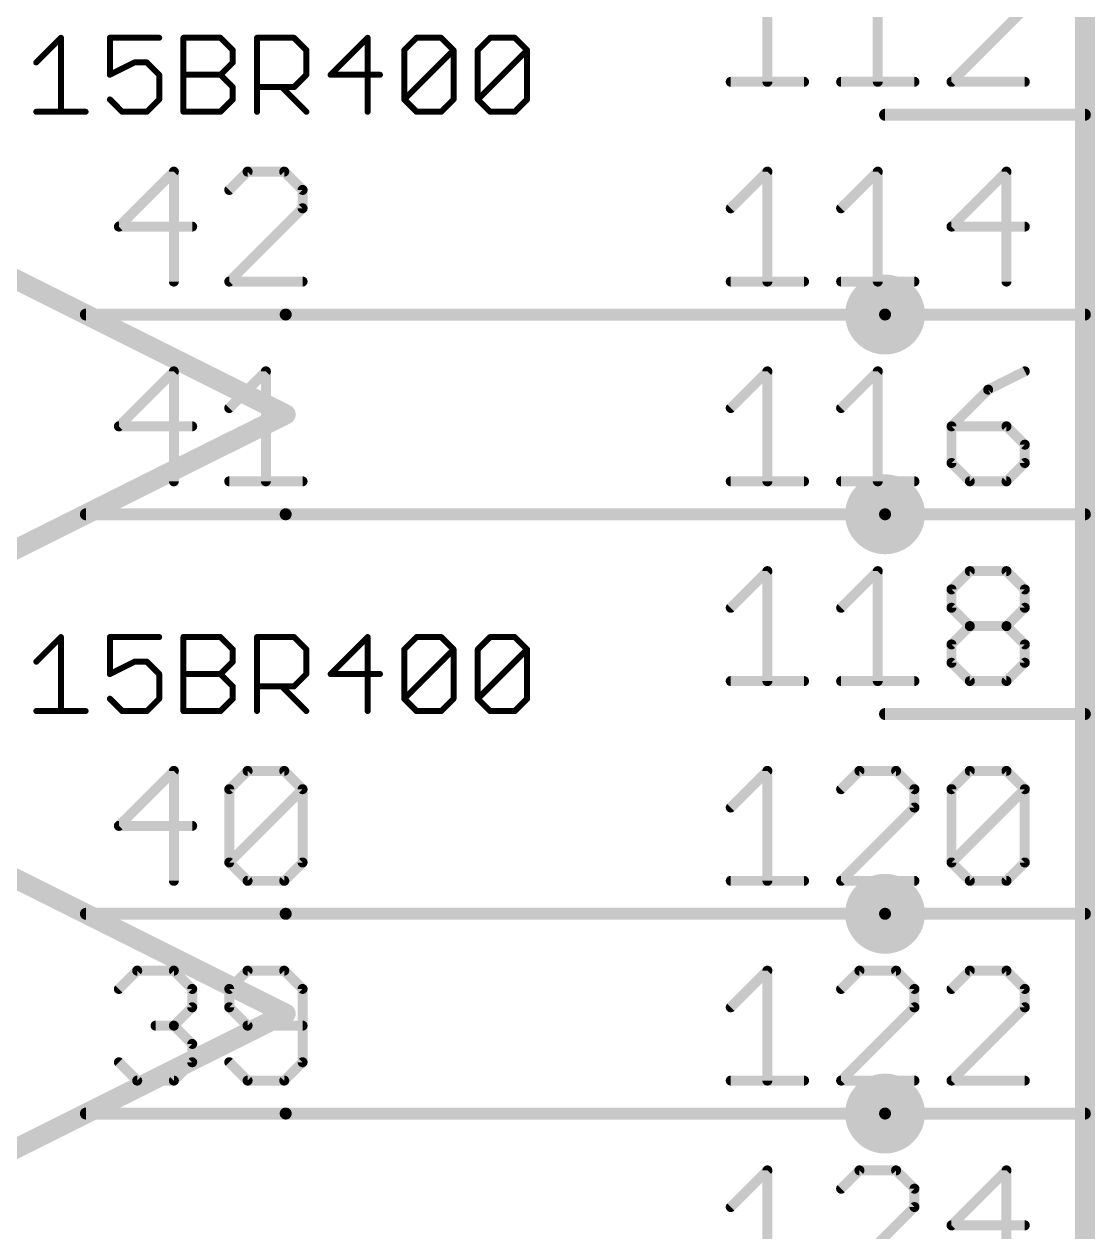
# Model space of a CAD drawing. Extents: x -72 to 265, y -97 to 216.
# Drawn here: x -38.89 to -25.27, y -29.44 to -14.09 of the extents above; entities that cross this region are included whole.
import ezdxf

# ---------------------------------------------------------------- set-up
doc = ezdxf.new("R2010")
doc.units = 0
for name, color, linetype in [('91', 94, 'CONTINUOUS'), ('94', 14, 'CONTINUOUS'), ('95', 251, 'CONTINUOUS'), ('96', 251, 'CONTINUOUS')]:
    doc.layers.add(name, color=color, linetype=linetype)

msp = doc.modelspace()

# ---------------------------------------------------------------- linework, layer by layer
at = {"layer": '91'}
for points, const_width in [([(-27.94, -18.034, 1), (-27.94, -17.526, 1), (-27.94, -18.034)], 0.508), ([(-35.56, -17.7419, 1), (-35.56, -17.8181)], 0.0762), ([(-27.94, -17.8181, 1), (-27.94, -17.7419)], 0.0762), ([(-27.94, -20.574, 1), (-27.94, -20.066, 1), (-27.94, -20.574)], 0.508), ([(-35.56, -20.2819, 1), (-35.56, -20.3581)], 0.0762), ([(-27.94, -20.3581, 1), (-27.94, -20.2819)], 0.0762), ([(-27.94, -25.654, 1), (-27.94, -25.146, 1), (-27.94, -25.654)], 0.508), ([(-35.56, -25.3619, 1), (-35.56, -25.4381)], 0.0762), ([(-27.94, -25.4381, 1), (-27.94, -25.3619)], 0.0762), ([(-27.94, -28.194, 1), (-27.94, -27.686, 1), (-27.94, -28.194)], 0.508), ([(-35.56, -27.9019, 1), (-35.56, -27.9781)], 0.0762), ([(-27.94, -27.9781, 1), (-27.94, -27.9019)], 0.0762)]:
    msp.add_lwpolyline(points, format="xyb", dxfattribs=dict(at, const_width=const_width))
at = {"layer": '91', "const_width": 0.1524}
for points in [[(-35.56, -17.78), (-27.94, -17.78)], [(-35.56, -20.32), (-27.94, -20.32)], [(-35.56, -25.4), (-27.94, -25.4)], [(-35.56, -27.94), (-27.94, -27.94)]]:
    msp.add_lwpolyline(points, dxfattribs=at)
at = {"layer": '94'}
for points, const_width in [([(-25.4, 0), (-25.4, -78.74)], 0.254), ([(-35.56, -19.05), (-43.18, -15.24)], 0.254), ([(-27.94, -15.24), (-25.4, -15.24)], 0.1524), ([(-35.56, -17.78), (-38.1, -17.78)], 0.1524), ([(-27.94, -17.78), (-25.4, -17.78)], 0.1524), ([(-43.18, -22.86), (-35.56, -19.05)], 0.254), ([(-35.56, -20.32), (-38.1, -20.32)], 0.1524), ([(-27.94, -20.32), (-25.4, -20.32)], 0.1524), ([(-35.56, -26.67), (-43.18, -22.86)], 0.254), ([(-27.94, -22.86), (-25.4, -22.86)], 0.1524), ([(-35.56, -25.4), (-38.1, -25.4)], 0.1524), ([(-27.94, -25.4), (-25.4, -25.4)], 0.1524), ([(-43.18, -30.48), (-35.56, -26.67)], 0.254), ([(-35.56, -27.94), (-38.1, -27.94)], 0.1524), ([(-27.94, -27.94), (-25.4, -27.94)], 0.1524)]:
    msp.add_lwpolyline(points, dxfattribs=dict(at, const_width=const_width))
for points, const_width in [([(-27.94, -15.2019, 1), (-27.94, -15.2781)], 0.0762), ([(-25.4, -15.2781, 1), (-25.4, -15.2019)], 0.0762), ([(-38.1, -17.7419, 1), (-38.1, -17.8181)], 0.0762), ([(-35.56, -17.8181, 1), (-35.56, -17.7419)], 0.0762), ([(-27.94, -17.7419, 1), (-27.94, -17.8181)], 0.0762), ([(-25.4, -17.8181, 1), (-25.4, -17.7419)], 0.0762), ([(-35.5316, -19.1068, 1), (-35.5884, -18.9932)], 0.127), ([(-35.5884, -19.1068, 1), (-35.5316, -18.9932)], 0.127), ([(-38.1, -20.2819, 1), (-38.1, -20.3581)], 0.0762), ([(-35.56, -20.3581, 1), (-35.56, -20.2819)], 0.0762), ([(-27.94, -20.2819, 1), (-27.94, -20.3581)], 0.0762), ([(-25.4, -20.3581, 1), (-25.4, -20.2819)], 0.0762), ([(-27.94, -22.8219, 1), (-27.94, -22.8981)], 0.0762), ([(-25.4, -22.8981, 1), (-25.4, -22.8219)], 0.0762), ([(-38.1, -25.3619, 1), (-38.1, -25.4381)], 0.0762), ([(-35.56, -25.4381, 1), (-35.56, -25.3619)], 0.0762), ([(-27.94, -25.3619, 1), (-27.94, -25.4381)], 0.0762), ([(-25.4, -25.4381, 1), (-25.4, -25.3619)], 0.0762), ([(-35.5316, -26.7268, 1), (-35.5884, -26.6132)], 0.127), ([(-35.5884, -26.7268, 1), (-35.5316, -26.6132)], 0.127), ([(-38.1, -27.9019, 1), (-38.1, -27.9781)], 0.0762), ([(-35.56, -27.9781, 1), (-35.56, -27.9019)], 0.0762), ([(-27.94, -27.9019, 1), (-27.94, -27.9781)], 0.0762), ([(-25.4, -27.9781, 1), (-25.4, -27.9019)], 0.0762)]:
    msp.add_lwpolyline(points, format="xyb", dxfattribs=dict(at, const_width=const_width))
at = {"layer": '95', "const_width": 0.127}
for points in [[(-29.4359, -13.4227), (-29.4359, -14.8209)], [(-28.0326, -13.4227), (-28.0326, -14.8209)], [(-27.0954, -14.8209), (-26.1633, -13.8888)], [(-29.9019, -14.8209), (-28.9698, -14.8209)], [(-28.4987, -14.8209), (-27.5665, -14.8209)], [(-26.1633, -14.8209), (-27.0954, -14.8209)], [(-36.9818, -15.9627), (-37.6809, -16.6618)], [(-36.9818, -17.3609), (-36.9818, -15.9627)], [(-36.0446, -15.9627), (-36.2776, -16.1957)], [(-35.5785, -15.9627), (-36.0446, -15.9627)], [(-35.3455, -16.1957), (-35.5785, -15.9627)], [(-29.9019, -16.4288), (-29.4359, -15.9627)], [(-29.4359, -15.9627), (-29.4359, -17.3609)], [(-28.4987, -16.4288), (-28.0326, -15.9627)], [(-28.0326, -15.9627), (-28.0326, -17.3609)], [(-26.3963, -15.9627), (-27.0954, -16.6618)], [(-26.3963, -17.3609), (-26.3963, -15.9627)], [(-35.3455, -16.4288), (-35.3455, -16.1957)], [(-36.2776, -17.3609), (-35.3455, -16.4288)], [(-37.6809, -16.6618), (-36.7488, -16.6618)], [(-27.0954, -16.6618), (-26.1633, -16.6618)], [(-35.3455, -17.3609), (-36.2776, -17.3609)], [(-29.9019, -17.3609), (-28.9698, -17.3609)], [(-28.4987, -17.3609), (-27.5665, -17.3609)], [(-36.9818, -18.5027), (-37.6809, -19.2018)], [(-36.9818, -19.9009), (-36.9818, -18.5027)], [(-36.2776, -18.9688), (-35.8116, -18.5027)], [(-35.8116, -18.5027), (-35.8116, -19.9009)], [(-29.9019, -18.9688), (-29.4359, -18.5027)], [(-29.4359, -18.5027), (-29.4359, -19.9009)], [(-28.4987, -18.9688), (-28.0326, -18.5027)], [(-28.0326, -18.5027), (-28.0326, -19.9009)], [(-26.1633, -18.5027), (-26.6293, -18.7357)], [(-26.6293, -18.7357), (-27.0954, -19.2018)], [(-37.6809, -19.2018), (-36.7488, -19.2018)], [(-27.0954, -19.2018), (-27.0954, -19.6679)], [(-26.3963, -19.2018), (-27.0954, -19.2018)], [(-26.1633, -19.4348), (-26.3963, -19.2018)], [(-26.1633, -19.6679), (-26.1633, -19.4348)], [(-27.0954, -19.6679), (-26.8624, -19.9009)], [(-26.3963, -19.9009), (-26.1633, -19.6679)], [(-36.2776, -19.9009), (-35.3455, -19.9009)], [(-29.9019, -19.9009), (-28.9698, -19.9009)], [(-28.4987, -19.9009), (-27.5665, -19.9009)], [(-26.8624, -19.9009), (-26.3963, -19.9009)], [(-29.9019, -21.5088), (-29.4359, -21.0427)], [(-29.4359, -21.0427), (-29.4359, -22.4409)], [(-28.4987, -21.5088), (-28.0326, -21.0427)], [(-28.0326, -21.0427), (-28.0326, -22.4409)], [(-27.0954, -21.2757), (-26.8624, -21.0427)], [(-26.8624, -21.0427), (-26.3963, -21.0427)], [(-26.3963, -21.0427), (-26.1633, -21.2757)], [(-27.0954, -21.5088), (-27.0954, -21.2757)], [(-26.1633, -21.2757), (-26.1633, -21.5088)], [(-26.8624, -21.7418), (-27.0954, -21.5088)], [(-26.1633, -21.5088), (-26.3963, -21.7418)], [(-27.0954, -21.9748), (-26.8624, -21.7418)], [(-26.8624, -21.7418), (-26.3963, -21.7418)], [(-26.3963, -21.7418), (-26.1633, -21.9748)], [(-27.0954, -22.2079), (-27.0954, -21.9748)], [(-26.1633, -21.9748), (-26.1633, -22.2079)], [(-26.8624, -22.4409), (-27.0954, -22.2079)], [(-26.1633, -22.2079), (-26.3963, -22.4409)], [(-29.9019, -22.4409), (-28.9698, -22.4409)], [(-28.4987, -22.4409), (-27.5665, -22.4409)], [(-26.3963, -22.4409), (-26.8624, -22.4409)], [(-36.9818, -23.5827), (-37.6809, -24.2818)], [(-36.9818, -24.9809), (-36.9818, -23.5827)], [(-36.2776, -23.8157), (-36.0446, -23.5827)], [(-36.0446, -23.5827), (-35.5785, -23.5827)], [(-35.5785, -23.5827), (-35.3455, -23.8157)], [(-29.9019, -24.0488), (-29.4359, -23.5827)], [(-29.4359, -23.5827), (-29.4359, -24.9809)], [(-28.2656, -23.5827), (-28.4987, -23.8157)], [(-27.7996, -23.5827), (-28.2656, -23.5827)], [(-27.5665, -23.8157), (-27.7996, -23.5827)], [(-27.0954, -23.8157), (-26.8624, -23.5827)], [(-26.8624, -23.5827), (-26.3963, -23.5827)], [(-26.3963, -23.5827), (-26.1633, -23.8157)], [(-36.2776, -24.7479), (-36.2776, -23.8157)], [(-36.2776, -24.7479), (-35.3455, -23.8157)], [(-35.3455, -23.8157), (-35.3455, -24.7479)], [(-27.5665, -24.0488), (-27.5665, -23.8157)], [(-27.0954, -24.7479), (-27.0954, -23.8157)], [(-27.0954, -24.7479), (-26.1633, -23.8157)], [(-26.1633, -23.8157), (-26.1633, -24.7479)], [(-28.4987, -24.9809), (-27.5665, -24.0488)], [(-37.6809, -24.2818), (-36.7488, -24.2818)], [(-36.0446, -24.9809), (-36.2776, -24.7479)], [(-35.3455, -24.7479), (-35.5785, -24.9809)], [(-26.8624, -24.9809), (-27.0954, -24.7479)], [(-26.1633, -24.7479), (-26.3963, -24.9809)], [(-35.5785, -24.9809), (-36.0446, -24.9809)], [(-29.9019, -24.9809), (-28.9698, -24.9809)], [(-27.5665, -24.9809), (-28.4987, -24.9809)], [(-26.3963, -24.9809), (-26.8624, -24.9809)], [(-37.6809, -26.3557), (-37.4479, -26.1227)], [(-37.4479, -26.1227), (-36.9818, -26.1227)], [(-36.9818, -26.1227), (-36.7488, -26.3557)], [(-36.0446, -26.1227), (-36.2776, -26.3557)], [(-35.5785, -26.1227), (-36.0446, -26.1227)], [(-35.3455, -26.3557), (-35.5785, -26.1227)], [(-29.9019, -26.5888), (-29.4359, -26.1227)], [(-29.4359, -26.1227), (-29.4359, -27.5209)], [(-28.2656, -26.1227), (-28.4987, -26.3557)], [(-27.7996, -26.1227), (-28.2656, -26.1227)], [(-27.5665, -26.3557), (-27.7996, -26.1227)], [(-26.8624, -26.1227), (-27.0954, -26.3557)], [(-26.3963, -26.1227), (-26.8624, -26.1227)], [(-26.1633, -26.3557), (-26.3963, -26.1227)], [(-36.7488, -26.3557), (-36.7488, -26.5888)], [(-36.2776, -26.3557), (-36.2776, -26.5888)], [(-35.3455, -27.2879), (-35.3455, -26.3557)], [(-27.5665, -26.5888), (-27.5665, -26.3557)], [(-26.1633, -26.5888), (-26.1633, -26.3557)], [(-36.7488, -26.5888), (-36.9818, -26.8218)], [(-36.2776, -26.5888), (-36.0446, -26.8218)], [(-28.4987, -27.5209), (-27.5665, -26.5888)], [(-27.0954, -27.5209), (-26.1633, -26.5888)], [(-36.9818, -26.8218), (-37.2148, -26.8218)], [(-36.9818, -26.8218), (-36.7488, -27.0548)], [(-36.0446, -26.8218), (-35.3455, -26.8218)], [(-36.7488, -27.0548), (-36.7488, -27.2879)], [(-37.4479, -27.5209), (-37.6809, -27.2879)], [(-36.7488, -27.2879), (-36.9818, -27.5209)], [(-36.2776, -27.2879), (-36.0446, -27.5209)], [(-35.5785, -27.5209), (-35.3455, -27.2879)], [(-36.9818, -27.5209), (-37.4479, -27.5209)], [(-36.0446, -27.5209), (-35.5785, -27.5209)], [(-29.9019, -27.5209), (-28.9698, -27.5209)], [(-27.5665, -27.5209), (-28.4987, -27.5209)], [(-26.1633, -27.5209), (-27.0954, -27.5209)], [(-29.9019, -29.1288), (-29.4359, -28.6627)], [(-29.4359, -28.6627), (-29.4359, -30.0609)], [(-28.2656, -28.6627), (-28.4987, -28.8957)], [(-27.7996, -28.6627), (-28.2656, -28.6627)], [(-27.5665, -28.8957), (-27.7996, -28.6627)], [(-26.3963, -28.6627), (-27.0954, -29.3618)], [(-26.3963, -30.0609), (-26.3963, -28.6627)], [(-27.5665, -29.1288), (-27.5665, -28.8957)], [(-28.4987, -30.0609), (-27.5665, -29.1288)], [(-27.0954, -29.3618), (-26.1633, -29.3618)]]:
    msp.add_lwpolyline(points, dxfattribs=at)
at = {"layer": '95', "const_width": 0.0635}
for points in [[(-29.9019, -14.7891, 1), (-29.9019, -14.8527)], [(-29.4676, -14.8209, 1), (-29.4041, -14.8209)], [(-28.9698, -14.8527, 1), (-28.9698, -14.7891)], [(-28.4987, -14.7891, 1), (-28.4987, -14.8527)], [(-28.0643, -14.8209, 1), (-28.0008, -14.8209)], [(-27.5665, -14.8527, 1), (-27.5665, -14.7891)], [(-27.0954, -14.7891, 1), (-27.0954, -14.8527)], [(-27.1178, -14.7984, 1), (-27.0729, -14.8434)], [(-26.1633, -14.8527, 1), (-26.1633, -14.7891)], [(-36.9501, -15.9627, 1), (-37.0136, -15.9627)], [(-36.9594, -15.9852, 1), (-37.0043, -15.9403)], [(-36.0446, -15.931, 1), (-36.0446, -15.9945)], [(-36.0221, -15.9852, 1), (-36.067, -15.9403)], [(-35.5561, -15.9403, 1), (-35.601, -15.9852)], [(-35.5785, -15.9945, 1), (-35.5785, -15.931)], [(-29.4041, -15.9627, 1), (-29.4676, -15.9627)], [(-29.4134, -15.9852, 1), (-29.4583, -15.9403)], [(-28.0008, -15.9627, 1), (-28.0643, -15.9627)], [(-28.0101, -15.9852, 1), (-28.055, -15.9403)], [(-26.3645, -15.9627, 1), (-26.428, -15.9627)], [(-26.3738, -15.9852, 1), (-26.4187, -15.9403)], [(-36.3001, -16.1733, 1), (-36.2552, -16.2182)], [(-35.3137, -16.1957, 1), (-35.3772, -16.1957)], [(-35.3679, -16.2182, 1), (-35.323, -16.1733)], [(-35.3772, -16.4288, 1), (-35.3137, -16.4288)], [(-35.323, -16.4512, 1), (-35.3679, -16.4063)], [(-29.9244, -16.4063, 1), (-29.8795, -16.4512)], [(-28.5211, -16.4063, 1), (-28.4762, -16.4512)], [(-37.6809, -16.6301, 1), (-37.6809, -16.6936)], [(-37.7034, -16.6394, 1), (-37.6584, -16.6843)], [(-36.7488, -16.6936, 1), (-36.7488, -16.6301)], [(-27.0954, -16.6301, 1), (-27.0954, -16.6936)], [(-27.1178, -16.6394, 1), (-27.0729, -16.6843)], [(-26.1633, -16.6936, 1), (-26.1633, -16.6301)], [(-37.0136, -17.3609, 1), (-36.9501, -17.3609)], [(-36.3001, -17.3384, 1), (-36.2552, -17.3834)], [(-36.2776, -17.3292, 1), (-36.2776, -17.3926)], [(-35.3455, -17.3926, 1), (-35.3455, -17.3292)], [(-29.9019, -17.3292, 1), (-29.9019, -17.3926)], [(-29.4676, -17.3609, 1), (-29.4041, -17.3609)], [(-28.9698, -17.3926, 1), (-28.9698, -17.3292)], [(-28.4987, -17.3292, 1), (-28.4987, -17.3926)], [(-28.0643, -17.3609, 1), (-28.0008, -17.3609)], [(-27.5665, -17.3926, 1), (-27.5665, -17.3292)], [(-26.428, -17.3609, 1), (-26.3645, -17.3609)], [(-36.9501, -18.5027, 1), (-37.0136, -18.5027)], [(-36.9594, -18.5252, 1), (-37.0043, -18.4803)], [(-35.7798, -18.5027, 1), (-35.8433, -18.5027)], [(-35.7891, -18.5252, 1), (-35.834, -18.4803)], [(-29.4041, -18.5027, 1), (-29.4676, -18.5027)], [(-29.4134, -18.5252, 1), (-29.4583, -18.4803)], [(-28.0008, -18.5027, 1), (-28.0643, -18.5027)], [(-28.0101, -18.5252, 1), (-28.055, -18.4803)], [(-26.1491, -18.5311, 1), (-26.1775, -18.4743)], [(-26.6435, -18.7073, 1), (-26.6151, -18.7641)], [(-26.6069, -18.7582, 1), (-26.6518, -18.7133)], [(-36.3001, -18.9463, 1), (-36.2552, -18.9912)], [(-29.9244, -18.9463, 1), (-29.8795, -18.9912)], [(-28.5211, -18.9463, 1), (-28.4762, -18.9912)], [(-37.6809, -19.1701, 1), (-37.6809, -19.2336)], [(-37.7034, -19.1794, 1), (-37.6584, -19.2243)], [(-36.7488, -19.2336, 1), (-36.7488, -19.1701)], [(-27.0954, -19.1701, 1), (-27.0954, -19.2336)], [(-27.0636, -19.2018, 1), (-27.1271, -19.2018)], [(-27.1178, -19.1794, 1), (-27.0729, -19.2243)], [(-26.3738, -19.1794, 1), (-26.4187, -19.2243)], [(-26.3963, -19.2336, 1), (-26.3963, -19.1701)], [(-26.1315, -19.4348, 1), (-26.195, -19.4348)], [(-26.1857, -19.4573, 1), (-26.1408, -19.4124)], [(-27.0729, -19.6454, 1), (-27.1178, -19.6903)], [(-27.1271, -19.6679, 1), (-27.0636, -19.6679)], [(-26.195, -19.6679, 1), (-26.1315, -19.6679)], [(-26.1408, -19.6903, 1), (-26.1857, -19.6454)], [(-37.0136, -19.9009, 1), (-36.9501, -19.9009)], [(-36.2776, -19.8692, 1), (-36.2776, -19.9326)], [(-35.8433, -19.9009, 1), (-35.7798, -19.9009)], [(-35.3455, -19.9326, 1), (-35.3455, -19.8692)], [(-29.9019, -19.8692, 1), (-29.9019, -19.9326)], [(-29.4676, -19.9009, 1), (-29.4041, -19.9009)], [(-28.9698, -19.9326, 1), (-28.9698, -19.8692)], [(-28.4987, -19.8692, 1), (-28.4987, -19.9326)], [(-28.0643, -19.9009, 1), (-28.0008, -19.9009)], [(-27.5665, -19.9326, 1), (-27.5665, -19.8692)], [(-26.8624, -19.8692, 1), (-26.8624, -19.9326)], [(-26.8848, -19.9234, 1), (-26.8399, -19.8784)], [(-26.4187, -19.8784, 1), (-26.3738, -19.9234)], [(-26.3963, -19.9326, 1), (-26.3963, -19.8692)], [(-29.4041, -21.0427, 1), (-29.4676, -21.0427)], [(-29.4134, -21.0652, 1), (-29.4583, -21.0203)], [(-28.0008, -21.0427, 1), (-28.0643, -21.0427)], [(-28.0101, -21.0652, 1), (-28.055, -21.0203)], [(-26.8624, -21.011, 1), (-26.8624, -21.0745)], [(-26.8399, -21.0652, 1), (-26.8848, -21.0203)], [(-26.3738, -21.0203, 1), (-26.4187, -21.0652)], [(-26.3963, -21.0745, 1), (-26.3963, -21.011)], [(-27.0636, -21.2757, 1), (-27.1271, -21.2757)], [(-27.1178, -21.2533, 1), (-27.0729, -21.2982)], [(-26.1315, -21.2757, 1), (-26.195, -21.2757)], [(-26.1857, -21.2982, 1), (-26.1408, -21.2533)], [(-29.9244, -21.4863, 1), (-29.8795, -21.5312)], [(-28.5211, -21.4863, 1), (-28.4762, -21.5312)], [(-27.0729, -21.4863, 1), (-27.1178, -21.5312)], [(-27.1271, -21.5088, 1), (-27.0636, -21.5088)], [(-26.195, -21.5088, 1), (-26.1315, -21.5088)], [(-26.1408, -21.5312, 1), (-26.1857, -21.4863)], [(-26.8624, -21.7101, 1), (-26.8624, -21.7736)], [(-26.8399, -21.7643, 1), (-26.8848, -21.7194)], [(-26.8848, -21.7643, 1), (-26.8399, -21.7194)], [(-26.3738, -21.7194, 1), (-26.4187, -21.7643)], [(-26.4187, -21.7194, 1), (-26.3738, -21.7643)], [(-26.3963, -21.7736, 1), (-26.3963, -21.7101)], [(-27.0636, -21.9748, 1), (-27.1271, -21.9748)], [(-27.1178, -21.9524, 1), (-27.0729, -21.9973)], [(-26.1315, -21.9748, 1), (-26.195, -21.9748)], [(-26.1857, -21.9973, 1), (-26.1408, -21.9524)], [(-27.0729, -22.1854, 1), (-27.1178, -22.2303)], [(-27.1271, -22.2079, 1), (-27.0636, -22.2079)], [(-26.195, -22.2079, 1), (-26.1315, -22.2079)], [(-26.1408, -22.2303, 1), (-26.1857, -22.1854)], [(-29.9019, -22.4092, 1), (-29.9019, -22.4727)], [(-29.4676, -22.4409, 1), (-29.4041, -22.4409)], [(-28.9698, -22.4727, 1), (-28.9698, -22.4092)], [(-28.4987, -22.4092, 1), (-28.4987, -22.4727)], [(-28.0643, -22.4409, 1), (-28.0008, -22.4409)], [(-27.5665, -22.4727, 1), (-27.5665, -22.4092)], [(-26.8624, -22.4092, 1), (-26.8624, -22.4727)], [(-26.8848, -22.4634, 1), (-26.8399, -22.4184)], [(-26.4187, -22.4184, 1), (-26.3738, -22.4634)], [(-26.3963, -22.4727, 1), (-26.3963, -22.4092)], [(-36.9501, -23.5827, 1), (-37.0136, -23.5827)], [(-36.9594, -23.6052, 1), (-37.0043, -23.5603)], [(-36.0446, -23.551, 1), (-36.0446, -23.6145)], [(-36.0221, -23.6052, 1), (-36.067, -23.5603)], [(-35.5561, -23.5603, 1), (-35.601, -23.6052)], [(-35.5785, -23.6145, 1), (-35.5785, -23.551)], [(-29.4041, -23.5827, 1), (-29.4676, -23.5827)], [(-29.4134, -23.6052, 1), (-29.4583, -23.5603)], [(-28.2656, -23.551, 1), (-28.2656, -23.6145)], [(-28.2432, -23.6052, 1), (-28.2881, -23.5603)], [(-27.7771, -23.5603, 1), (-27.822, -23.6052)], [(-27.7996, -23.6145, 1), (-27.7996, -23.551)], [(-26.8624, -23.551, 1), (-26.8624, -23.6145)], [(-26.8399, -23.6052, 1), (-26.8848, -23.5603)], [(-26.3738, -23.5603, 1), (-26.4187, -23.6052)], [(-26.3963, -23.6145, 1), (-26.3963, -23.551)], [(-36.2459, -23.8157, 1), (-36.3094, -23.8157)], [(-36.3001, -23.7933, 1), (-36.2552, -23.8382)], [(-35.3137, -23.8157, 1), (-35.3772, -23.8157)], [(-35.323, -23.8382, 1), (-35.3679, -23.7933)], [(-35.3679, -23.8382, 1), (-35.323, -23.7933)], [(-28.5211, -23.7933, 1), (-28.4762, -23.8382)], [(-27.5348, -23.8157, 1), (-27.5983, -23.8157)], [(-27.589, -23.8382, 1), (-27.5441, -23.7933)], [(-27.0636, -23.8157, 1), (-27.1271, -23.8157)], [(-27.1178, -23.7933, 1), (-27.0729, -23.8382)], [(-26.1315, -23.8157, 1), (-26.195, -23.8157)], [(-26.1408, -23.8382, 1), (-26.1857, -23.7933)], [(-26.1857, -23.8382, 1), (-26.1408, -23.7933)], [(-29.9244, -24.0263, 1), (-29.8795, -24.0712)], [(-27.5983, -24.0488, 1), (-27.5348, -24.0488)], [(-27.5441, -24.0712, 1), (-27.589, -24.0263)], [(-37.6809, -24.2501, 1), (-37.6809, -24.3136)], [(-37.7034, -24.2594, 1), (-37.6584, -24.3043)], [(-36.7488, -24.3136, 1), (-36.7488, -24.2501)], [(-36.2552, -24.7254, 1), (-36.3001, -24.7703)], [(-36.3001, -24.7254, 1), (-36.2552, -24.7703)], [(-36.3094, -24.7479, 1), (-36.2459, -24.7479)], [(-35.3772, -24.7479, 1), (-35.3137, -24.7479)], [(-35.323, -24.7703, 1), (-35.3679, -24.7254)], [(-27.0729, -24.7254, 1), (-27.1178, -24.7703)], [(-27.1178, -24.7254, 1), (-27.0729, -24.7703)], [(-27.1271, -24.7479, 1), (-27.0636, -24.7479)], [(-26.195, -24.7479, 1), (-26.1315, -24.7479)], [(-26.1408, -24.7703, 1), (-26.1857, -24.7254)], [(-37.0136, -24.9809, 1), (-36.9501, -24.9809)], [(-36.0446, -24.9492, 1), (-36.0446, -25.0127)], [(-36.067, -25.0034, 1), (-36.0221, -24.9584)], [(-35.601, -24.9584, 1), (-35.5561, -25.0034)], [(-35.5785, -25.0127, 1), (-35.5785, -24.9492)], [(-29.9019, -24.9492, 1), (-29.9019, -25.0127)], [(-29.4676, -24.9809, 1), (-29.4041, -24.9809)], [(-28.9698, -25.0127, 1), (-28.9698, -24.9492)], [(-28.4987, -24.9492, 1), (-28.4987, -25.0127)], [(-28.5211, -24.9584, 1), (-28.4762, -25.0034)], [(-27.5665, -25.0127, 1), (-27.5665, -24.9492)], [(-26.8624, -24.9492, 1), (-26.8624, -25.0127)], [(-26.8848, -25.0034, 1), (-26.8399, -24.9584)], [(-26.4187, -24.9584, 1), (-26.3738, -25.0034)], [(-26.3963, -25.0127, 1), (-26.3963, -24.9492)], [(-37.4479, -26.091, 1), (-37.4479, -26.1545)], [(-37.4254, -26.1452, 1), (-37.4703, -26.1003)], [(-36.9594, -26.1003, 1), (-37.0043, -26.1452)], [(-36.9818, -26.1545, 1), (-36.9818, -26.091)], [(-36.0446, -26.091, 1), (-36.0446, -26.1545)], [(-36.0221, -26.1452, 1), (-36.067, -26.1003)], [(-35.5561, -26.1003, 1), (-35.601, -26.1452)], [(-35.5785, -26.1545, 1), (-35.5785, -26.091)], [(-29.4041, -26.1227, 1), (-29.4676, -26.1227)], [(-29.4134, -26.1452, 1), (-29.4583, -26.1003)], [(-28.2656, -26.091, 1), (-28.2656, -26.1545)], [(-28.2432, -26.1452, 1), (-28.2881, -26.1003)], [(-27.7771, -26.1003, 1), (-27.822, -26.1452)], [(-27.7996, -26.1545, 1), (-27.7996, -26.091)], [(-26.8624, -26.091, 1), (-26.8624, -26.1545)], [(-26.8399, -26.1452, 1), (-26.8848, -26.1003)], [(-26.3738, -26.1003, 1), (-26.4187, -26.1452)], [(-26.3963, -26.1545, 1), (-26.3963, -26.091)], [(-37.7034, -26.3333, 1), (-37.6584, -26.3782)], [(-36.717, -26.3557, 1), (-36.7805, -26.3557)], [(-36.7712, -26.3782, 1), (-36.7263, -26.3333)], [(-36.2459, -26.3557, 1), (-36.3094, -26.3557)], [(-36.3001, -26.3333, 1), (-36.2552, -26.3782)], [(-35.3137, -26.3557, 1), (-35.3772, -26.3557)], [(-35.3679, -26.3782, 1), (-35.323, -26.3333)], [(-28.5211, -26.3333, 1), (-28.4762, -26.3782)], [(-27.5348, -26.3557, 1), (-27.5983, -26.3557)], [(-27.589, -26.3782, 1), (-27.5441, -26.3333)], [(-27.1178, -26.3333, 1), (-27.0729, -26.3782)], [(-26.1315, -26.3557, 1), (-26.195, -26.3557)], [(-26.1857, -26.3782, 1), (-26.1408, -26.3333)], [(-36.7805, -26.5888, 1), (-36.717, -26.5888)], [(-36.7263, -26.6112, 1), (-36.7712, -26.5663)], [(-36.2552, -26.5663, 1), (-36.3001, -26.6112)], [(-36.3094, -26.5888, 1), (-36.2459, -26.5888)], [(-29.9244, -26.5663, 1), (-29.8795, -26.6112)], [(-27.5983, -26.5888, 1), (-27.5348, -26.5888)], [(-27.5441, -26.6112, 1), (-27.589, -26.5663)], [(-26.195, -26.5888, 1), (-26.1315, -26.5888)], [(-26.1408, -26.6112, 1), (-26.1857, -26.5663)], [(-37.2148, -26.7901, 1), (-37.2148, -26.8536)], [(-36.9594, -26.7994, 1), (-37.0043, -26.8443)], [(-37.0043, -26.7994, 1), (-36.9594, -26.8443)], [(-36.9818, -26.8536, 1), (-36.9818, -26.7901)], [(-36.0446, -26.7901, 1), (-36.0446, -26.8536)], [(-36.067, -26.8443, 1), (-36.0221, -26.7994)], [(-35.3455, -26.8536, 1), (-35.3455, -26.7901)], [(-36.717, -27.0548, 1), (-36.7805, -27.0548)], [(-36.7712, -27.0773, 1), (-36.7263, -27.0324)], [(-37.6584, -27.2654, 1), (-37.7034, -27.3103)], [(-36.7805, -27.2879, 1), (-36.717, -27.2879)], [(-36.7263, -27.3103, 1), (-36.7712, -27.2654)], [(-36.2552, -27.2654, 1), (-36.3001, -27.3103)], [(-35.3772, -27.2879, 1), (-35.3137, -27.2879)], [(-35.323, -27.3103, 1), (-35.3679, -27.2654)], [(-37.4479, -27.4892, 1), (-37.4479, -27.5526)], [(-37.4703, -27.5434, 1), (-37.4254, -27.4984)], [(-37.0043, -27.4984, 1), (-36.9594, -27.5434)], [(-36.9818, -27.5526, 1), (-36.9818, -27.4892)], [(-36.0446, -27.4892, 1), (-36.0446, -27.5526)], [(-36.067, -27.5434, 1), (-36.0221, -27.4984)], [(-35.601, -27.4984, 1), (-35.5561, -27.5434)], [(-35.5785, -27.5526, 1), (-35.5785, -27.4892)], [(-29.9019, -27.4892, 1), (-29.9019, -27.5526)], [(-28.9698, -27.5526, 1), (-28.9698, -27.4892)], [(-28.5211, -27.4984, 1), (-28.4762, -27.5434)], [(-28.4987, -27.4892, 1), (-28.4987, -27.5526)], [(-27.5665, -27.5526, 1), (-27.5665, -27.4892)], [(-27.0954, -27.4892, 1), (-27.0954, -27.5526)], [(-27.1178, -27.4984, 1), (-27.0729, -27.5434)], [(-26.1633, -27.5526, 1), (-26.1633, -27.4892)], [(-29.4676, -27.5209, 1), (-29.4041, -27.5209)], [(-29.4041, -28.6627, 1), (-29.4676, -28.6627)], [(-29.4134, -28.6852, 1), (-29.4583, -28.6403)], [(-28.2656, -28.631, 1), (-28.2656, -28.6945)], [(-28.2432, -28.6852, 1), (-28.2881, -28.6403)], [(-27.7771, -28.6403, 1), (-27.822, -28.6852)], [(-27.7996, -28.6945, 1), (-27.7996, -28.631)], [(-26.3645, -28.6627, 1), (-26.428, -28.6627)], [(-26.3738, -28.6852, 1), (-26.4187, -28.6403)], [(-28.5211, -28.8733, 1), (-28.4762, -28.9182)], [(-27.5348, -28.8957, 1), (-27.5983, -28.8957)], [(-27.589, -28.9182, 1), (-27.5441, -28.8733)], [(-29.9244, -29.1063, 1), (-29.8795, -29.1512)], [(-27.5983, -29.1288, 1), (-27.5348, -29.1288)], [(-27.5441, -29.1512, 1), (-27.589, -29.1063)], [(-27.0954, -29.3301, 1), (-27.0954, -29.3936)], [(-27.1178, -29.3394, 1), (-27.0729, -29.3843)], [(-26.1633, -29.3936, 1), (-26.1633, -29.3301)]]:
    msp.add_lwpolyline(points, format="xyb", dxfattribs=at)
at = {"layer": '96', "const_width": 0.0762}
for points in [[(-38.7309, -14.5748), (-38.4173, -14.2613)], [(-38.4173, -14.2613), (-38.4173, -15.2019)], [(-37.1683, -14.2613), (-37.7953, -14.2613)], [(-37.7953, -14.2613), (-37.7953, -14.7316)], [(-36.8598, -15.2019), (-36.8598, -14.2613)], [(-36.8598, -14.2613), (-36.3895, -14.2613)], [(-36.3895, -14.2613), (-36.2328, -14.4181)], [(-35.9243, -15.2019), (-35.9243, -14.2613)], [(-35.9243, -14.2613), (-35.454, -14.2613)], [(-35.454, -14.2613), (-35.2972, -14.4181)], [(-34.5185, -14.2613), (-34.9888, -14.7316)], [(-34.5185, -15.2019), (-34.5185, -14.2613)], [(-34.0533, -14.4181), (-33.8965, -14.2613)], [(-33.8965, -14.2613), (-33.583, -14.2613)], [(-33.583, -14.2613), (-33.4262, -14.4181)], [(-33.1178, -14.4181), (-32.961, -14.2613)], [(-32.961, -14.2613), (-32.6474, -14.2613)], [(-32.6474, -14.2613), (-32.4907, -14.4181)], [(-36.2328, -14.4181), (-36.2328, -14.5748)], [(-35.2972, -14.4181), (-35.2972, -14.7316)], [(-34.0533, -15.0451), (-34.0533, -14.4181)], [(-34.0533, -15.0451), (-33.4262, -14.4181)], [(-33.4262, -14.4181), (-33.4262, -15.0451)], [(-33.1178, -15.0451), (-33.1178, -14.4181)], [(-33.1178, -15.0451), (-32.4907, -14.4181)], [(-32.4907, -14.4181), (-32.4907, -15.0451)], [(-37.7953, -14.7316), (-37.4818, -14.5748)], [(-37.4818, -14.5748), (-37.325, -14.5748)], [(-37.325, -14.5748), (-37.1683, -14.7316)], [(-36.2328, -14.5748), (-36.3895, -14.7316)], [(-37.1683, -14.7316), (-37.1683, -15.0451)], [(-36.8598, -14.7316), (-36.3895, -14.7316)], [(-36.3895, -14.7316), (-36.2328, -14.8884)], [(-35.2972, -14.7316), (-35.454, -14.8884)], [(-34.9888, -14.7316), (-34.3617, -14.7316)], [(-36.2328, -14.8884), (-36.2328, -15.0451)], [(-35.454, -14.8884), (-35.9243, -14.8884)], [(-35.6108, -14.8884), (-35.2972, -15.2019)], [(-37.6386, -15.2019), (-37.7953, -15.0451)], [(-37.1683, -15.0451), (-37.325, -15.2019)], [(-36.2328, -15.0451), (-36.3895, -15.2019)], [(-33.8965, -15.2019), (-34.0533, -15.0451)], [(-33.4262, -15.0451), (-33.583, -15.2019)], [(-32.961, -15.2019), (-33.1178, -15.0451)], [(-32.4907, -15.0451), (-32.6474, -15.2019)], [(-38.7309, -15.2019), (-38.1038, -15.2019)], [(-37.325, -15.2019), (-37.6386, -15.2019)], [(-36.3895, -15.2019), (-36.8598, -15.2019)], [(-33.583, -15.2019), (-33.8965, -15.2019)], [(-32.6474, -15.2019), (-32.961, -15.2019)], [(-38.7309, -22.1948), (-38.4173, -21.8813)], [(-38.4173, -21.8813), (-38.4173, -22.8219)], [(-37.1683, -21.8813), (-37.7953, -21.8813)], [(-37.7953, -21.8813), (-37.7953, -22.3516)], [(-36.8598, -22.8219), (-36.8598, -21.8813)], [(-36.8598, -21.8813), (-36.3895, -21.8813)], [(-36.3895, -21.8813), (-36.2328, -22.0381)], [(-35.9243, -22.8219), (-35.9243, -21.8813)], [(-35.9243, -21.8813), (-35.454, -21.8813)], [(-35.454, -21.8813), (-35.2972, -22.0381)], [(-34.5185, -21.8813), (-34.9888, -22.3516)], [(-34.5185, -22.8219), (-34.5185, -21.8813)], [(-34.0533, -22.0381), (-33.8965, -21.8813)], [(-33.8965, -21.8813), (-33.583, -21.8813)], [(-33.583, -21.8813), (-33.4262, -22.0381)], [(-33.1178, -22.0381), (-32.961, -21.8813)], [(-32.961, -21.8813), (-32.6474, -21.8813)], [(-32.6474, -21.8813), (-32.4907, -22.0381)], [(-36.2328, -22.0381), (-36.2328, -22.1948)], [(-35.2972, -22.0381), (-35.2972, -22.3516)], [(-34.0533, -22.6651), (-34.0533, -22.0381)], [(-34.0533, -22.6651), (-33.4262, -22.0381)], [(-33.4262, -22.0381), (-33.4262, -22.6651)], [(-33.1178, -22.6651), (-33.1178, -22.0381)], [(-33.1178, -22.6651), (-32.4907, -22.0381)], [(-32.4907, -22.0381), (-32.4907, -22.6651)], [(-37.7953, -22.3516), (-37.4818, -22.1948)], [(-37.4818, -22.1948), (-37.325, -22.1948)], [(-37.325, -22.1948), (-37.1683, -22.3516)], [(-36.2328, -22.1948), (-36.3895, -22.3516)], [(-37.1683, -22.3516), (-37.1683, -22.6651)], [(-36.8598, -22.3516), (-36.3895, -22.3516)], [(-36.3895, -22.3516), (-36.2328, -22.5084)], [(-35.2972, -22.3516), (-35.454, -22.5084)], [(-34.9888, -22.3516), (-34.3617, -22.3516)], [(-36.2328, -22.5084), (-36.2328, -22.6651)], [(-35.454, -22.5084), (-35.9243, -22.5084)], [(-35.6108, -22.5084), (-35.2972, -22.8219)], [(-37.6386, -22.8219), (-37.7953, -22.6651)], [(-37.1683, -22.6651), (-37.325, -22.8219)], [(-36.2328, -22.6651), (-36.3895, -22.8219)], [(-33.8965, -22.8219), (-34.0533, -22.6651)], [(-33.4262, -22.6651), (-33.583, -22.8219)], [(-32.961, -22.8219), (-33.1178, -22.6651)], [(-32.4907, -22.6651), (-32.6474, -22.8219)], [(-38.7309, -22.8219), (-38.1038, -22.8219)], [(-37.325, -22.8219), (-37.6386, -22.8219)], [(-36.3895, -22.8219), (-36.8598, -22.8219)], [(-33.583, -22.8219), (-33.8965, -22.8219)], [(-32.6474, -22.8219), (-32.961, -22.8219)]]:
    msp.add_lwpolyline(points, dxfattribs=at)
at = {"layer": '96', "const_width": 0.0381}
for points in [[(-38.3983, -14.2613, 1), (-38.4364, -14.2613)], [(-38.4039, -14.2748, 1), (-38.4308, -14.2478)], [(-37.7953, -14.2422, 1), (-37.7953, -14.2803)], [(-37.7763, -14.2613, 1), (-37.8144, -14.2613)], [(-37.1683, -14.2803, 1), (-37.1683, -14.2422)], [(-36.8408, -14.2613, 1), (-36.8789, -14.2613)], [(-36.8598, -14.2422, 1), (-36.8598, -14.2803)], [(-36.3761, -14.2478, 1), (-36.403, -14.2748)], [(-36.3895, -14.2803, 1), (-36.3895, -14.2422)], [(-35.9053, -14.2613, 1), (-35.9434, -14.2613)], [(-35.9243, -14.2422, 1), (-35.9243, -14.2803)], [(-35.4405, -14.2478, 1), (-35.4675, -14.2748)], [(-35.454, -14.2803, 1), (-35.454, -14.2422)], [(-34.4994, -14.2613, 1), (-34.5375, -14.2613)], [(-34.505, -14.2748, 1), (-34.532, -14.2478)], [(-33.8965, -14.2422, 1), (-33.8965, -14.2803)], [(-33.883, -14.2748, 1), (-33.91, -14.2478)], [(-33.5695, -14.2478, 1), (-33.5964, -14.2748)], [(-33.583, -14.2803, 1), (-33.583, -14.2422)], [(-32.961, -14.2422, 1), (-32.961, -14.2803)], [(-32.9475, -14.2748, 1), (-32.9745, -14.2478)], [(-32.634, -14.2478, 1), (-32.6609, -14.2748)], [(-32.6474, -14.2803, 1), (-32.6474, -14.2422)], [(-36.2137, -14.4181, 1), (-36.2518, -14.4181)], [(-36.2462, -14.4315, 1), (-36.2193, -14.4046)], [(-35.2782, -14.4181, 1), (-35.3163, -14.4181)], [(-35.3107, -14.4315, 1), (-35.2838, -14.4046)], [(-34.0342, -14.4181, 1), (-34.0723, -14.4181)], [(-34.0667, -14.4046, 1), (-34.0398, -14.4315)], [(-33.4072, -14.4181, 1), (-33.4453, -14.4181)], [(-33.4127, -14.4315, 1), (-33.4397, -14.4046)], [(-33.4397, -14.4315, 1), (-33.4127, -14.4046)], [(-33.0987, -14.4181, 1), (-33.1368, -14.4181)], [(-33.1312, -14.4046, 1), (-33.1043, -14.4315)], [(-32.4716, -14.4181, 1), (-32.5097, -14.4181)], [(-32.4772, -14.4315, 1), (-32.5042, -14.4046)], [(-32.5042, -14.4315, 1), (-32.4772, -14.4046)], [(-38.7443, -14.5614, 1), (-38.7174, -14.5883)], [(-37.4818, -14.5558, 1), (-37.4818, -14.5939)], [(-37.4733, -14.5919, 1), (-37.4903, -14.5578)], [(-37.3116, -14.5614, 1), (-37.3385, -14.5883)], [(-37.325, -14.5939, 1), (-37.325, -14.5558)], [(-36.2518, -14.5748, 1), (-36.2137, -14.5748)], [(-36.2193, -14.5883, 1), (-36.2462, -14.5614)], [(-37.8039, -14.7146, 1), (-37.7868, -14.7486)], [(-37.8144, -14.7316, 1), (-37.7763, -14.7316)], [(-37.1492, -14.7316, 1), (-37.1873, -14.7316)], [(-37.1817, -14.7451, 1), (-37.1548, -14.7181)], [(-36.8598, -14.7126, 1), (-36.8598, -14.7507)], [(-36.3761, -14.7181, 1), (-36.403, -14.7451)], [(-36.403, -14.7181, 1), (-36.3761, -14.7451)], [(-36.3895, -14.7507, 1), (-36.3895, -14.7126)], [(-35.3163, -14.7316, 1), (-35.2782, -14.7316)], [(-35.2838, -14.7451, 1), (-35.3107, -14.7181)], [(-34.9888, -14.7126, 1), (-34.9888, -14.7507)], [(-35.0023, -14.7181, 1), (-34.9753, -14.7451)], [(-34.3617, -14.7507, 1), (-34.3617, -14.7126)], [(-36.2137, -14.8884, 1), (-36.2518, -14.8884)], [(-36.2462, -14.9018, 1), (-36.2193, -14.8749)], [(-35.9243, -14.8693, 1), (-35.9243, -14.9074)], [(-35.5973, -14.8749, 1), (-35.6242, -14.9018)], [(-35.4675, -14.8749, 1), (-35.4405, -14.9018)], [(-35.454, -14.9074, 1), (-35.454, -14.8693)], [(-37.7819, -15.0317, 1), (-37.8088, -15.0586)], [(-37.1873, -15.0451, 1), (-37.1492, -15.0451)], [(-37.1548, -15.0586, 1), (-37.1817, -15.0317)], [(-36.2518, -15.0451, 1), (-36.2137, -15.0451)], [(-36.2193, -15.0586, 1), (-36.2462, -15.0317)], [(-34.0398, -15.0317, 1), (-34.0667, -15.0586)], [(-34.0667, -15.0317, 1), (-34.0398, -15.0586)], [(-34.0723, -15.0451, 1), (-34.0342, -15.0451)], [(-33.4453, -15.0451, 1), (-33.4072, -15.0451)], [(-33.4127, -15.0586, 1), (-33.4397, -15.0317)], [(-33.1368, -15.0451, 1), (-33.0987, -15.0451)], [(-33.1043, -15.0317, 1), (-33.1312, -15.0586)], [(-33.1312, -15.0317, 1), (-33.1043, -15.0586)], [(-32.5097, -15.0451, 1), (-32.4716, -15.0451)], [(-32.4772, -15.0586, 1), (-32.5042, -15.0317)], [(-38.7309, -15.1829, 1), (-38.7309, -15.221)], [(-38.4364, -15.2019, 1), (-38.3983, -15.2019)], [(-38.1038, -15.221, 1), (-38.1038, -15.1829)], [(-37.6386, -15.1829, 1), (-37.6386, -15.221)], [(-37.652, -15.2154, 1), (-37.6251, -15.1884)], [(-37.3385, -15.1884, 1), (-37.3116, -15.2154)], [(-37.325, -15.221, 1), (-37.325, -15.1829)], [(-36.8789, -15.2019, 1), (-36.8408, -15.2019)], [(-36.8598, -15.1829, 1), (-36.8598, -15.221)], [(-36.403, -15.1884, 1), (-36.3761, -15.2154)], [(-36.3895, -15.221, 1), (-36.3895, -15.1829)], [(-35.9434, -15.2019, 1), (-35.9053, -15.2019)], [(-35.3107, -15.2154, 1), (-35.2838, -15.1884)], [(-34.5375, -15.2019, 1), (-34.4994, -15.2019)], [(-33.8965, -15.1829, 1), (-33.8965, -15.221)], [(-33.91, -15.2154, 1), (-33.883, -15.1884)], [(-33.5964, -15.1884, 1), (-33.5695, -15.2154)], [(-33.583, -15.221, 1), (-33.583, -15.1829)], [(-32.961, -15.1829, 1), (-32.961, -15.221)], [(-32.9745, -15.2154, 1), (-32.9475, -15.1884)], [(-32.6609, -15.1884, 1), (-32.634, -15.2154)], [(-32.6474, -15.221, 1), (-32.6474, -15.1829)], [(-38.3983, -21.8813, 1), (-38.4364, -21.8813)], [(-38.4039, -21.8948, 1), (-38.4308, -21.8678)], [(-37.7953, -21.8622, 1), (-37.7953, -21.9003)], [(-37.7763, -21.8813, 1), (-37.8144, -21.8813)], [(-37.1683, -21.9003, 1), (-37.1683, -21.8622)], [(-36.8408, -21.8813, 1), (-36.8789, -21.8813)], [(-36.8598, -21.8622, 1), (-36.8598, -21.9003)], [(-36.3761, -21.8678, 1), (-36.403, -21.8948)], [(-36.3895, -21.9003, 1), (-36.3895, -21.8622)], [(-35.9053, -21.8813, 1), (-35.9434, -21.8813)], [(-35.9243, -21.8622, 1), (-35.9243, -21.9003)], [(-35.4405, -21.8678, 1), (-35.4675, -21.8948)], [(-35.454, -21.9003, 1), (-35.454, -21.8622)], [(-34.4994, -21.8813, 1), (-34.5375, -21.8813)], [(-34.505, -21.8948, 1), (-34.532, -21.8678)], [(-33.8965, -21.8622, 1), (-33.8965, -21.9003)], [(-33.883, -21.8948, 1), (-33.91, -21.8678)], [(-33.5695, -21.8678, 1), (-33.5964, -21.8948)], [(-33.583, -21.9003, 1), (-33.583, -21.8622)], [(-32.961, -21.8622, 1), (-32.961, -21.9003)], [(-32.9475, -21.8948, 1), (-32.9745, -21.8678)], [(-32.634, -21.8678, 1), (-32.6609, -21.8948)], [(-32.6474, -21.9003, 1), (-32.6474, -21.8622)], [(-36.2137, -22.0381, 1), (-36.2518, -22.0381)], [(-36.2462, -22.0515, 1), (-36.2193, -22.0246)], [(-35.2782, -22.0381, 1), (-35.3163, -22.0381)], [(-35.3107, -22.0515, 1), (-35.2838, -22.0246)], [(-34.0342, -22.0381, 1), (-34.0723, -22.0381)], [(-34.0667, -22.0246, 1), (-34.0398, -22.0515)], [(-33.4072, -22.0381, 1), (-33.4453, -22.0381)], [(-33.4127, -22.0515, 1), (-33.4397, -22.0246)], [(-33.4397, -22.0515, 1), (-33.4127, -22.0246)], [(-33.0987, -22.0381, 1), (-33.1368, -22.0381)], [(-33.1312, -22.0246, 1), (-33.1043, -22.0515)], [(-32.4716, -22.0381, 1), (-32.5097, -22.0381)], [(-32.4772, -22.0515, 1), (-32.5042, -22.0246)], [(-32.5042, -22.0515, 1), (-32.4772, -22.0246)], [(-38.7443, -22.1814, 1), (-38.7174, -22.2083)], [(-37.4818, -22.1758, 1), (-37.4818, -22.2139)], [(-37.4733, -22.2119, 1), (-37.4903, -22.1778)], [(-37.3116, -22.1814, 1), (-37.3385, -22.2083)], [(-37.325, -22.2139, 1), (-37.325, -22.1758)], [(-36.2518, -22.1948, 1), (-36.2137, -22.1948)], [(-36.2193, -22.2083, 1), (-36.2462, -22.1814)], [(-37.8039, -22.3346, 1), (-37.7868, -22.3686)], [(-37.8144, -22.3516, 1), (-37.7763, -22.3516)], [(-37.1492, -22.3516, 1), (-37.1873, -22.3516)], [(-37.1817, -22.3651, 1), (-37.1548, -22.3381)], [(-36.8598, -22.3326, 1), (-36.8598, -22.3707)], [(-36.3761, -22.3381, 1), (-36.403, -22.3651)], [(-36.403, -22.3381, 1), (-36.3761, -22.3651)], [(-36.3895, -22.3707, 1), (-36.3895, -22.3326)], [(-35.3163, -22.3516, 1), (-35.2782, -22.3516)], [(-35.2838, -22.3651, 1), (-35.3107, -22.3381)], [(-34.9888, -22.3326, 1), (-34.9888, -22.3707)], [(-35.0023, -22.3381, 1), (-34.9753, -22.3651)], [(-34.3617, -22.3707, 1), (-34.3617, -22.3326)], [(-36.2137, -22.5084, 1), (-36.2518, -22.5084)], [(-36.2462, -22.5218, 1), (-36.2193, -22.4949)], [(-35.9243, -22.4893, 1), (-35.9243, -22.5274)], [(-35.5973, -22.4949, 1), (-35.6242, -22.5218)], [(-35.4675, -22.4949, 1), (-35.4405, -22.5218)], [(-35.454, -22.5274, 1), (-35.454, -22.4893)], [(-37.7819, -22.6517, 1), (-37.8088, -22.6786)], [(-37.1873, -22.6651, 1), (-37.1492, -22.6651)], [(-37.1548, -22.6786, 1), (-37.1817, -22.6517)], [(-36.2518, -22.6651, 1), (-36.2137, -22.6651)], [(-36.2193, -22.6786, 1), (-36.2462, -22.6517)], [(-34.0398, -22.6517, 1), (-34.0667, -22.6786)], [(-34.0667, -22.6517, 1), (-34.0398, -22.6786)], [(-34.0723, -22.6651, 1), (-34.0342, -22.6651)], [(-33.4453, -22.6651, 1), (-33.4072, -22.6651)], [(-33.4127, -22.6786, 1), (-33.4397, -22.6517)], [(-33.1368, -22.6651, 1), (-33.0987, -22.6651)], [(-33.1043, -22.6517, 1), (-33.1312, -22.6786)], [(-33.1312, -22.6517, 1), (-33.1043, -22.6786)], [(-32.5097, -22.6651, 1), (-32.4716, -22.6651)], [(-32.4772, -22.6786, 1), (-32.5042, -22.6517)], [(-38.7309, -22.8028, 1), (-38.7309, -22.8409)], [(-38.4364, -22.8219, 1), (-38.3983, -22.8219)], [(-38.1038, -22.8409, 1), (-38.1038, -22.8028)], [(-37.6386, -22.8028, 1), (-37.6386, -22.8409)], [(-37.652, -22.8354, 1), (-37.6251, -22.8084)], [(-37.3385, -22.8084, 1), (-37.3116, -22.8354)], [(-37.325, -22.8409, 1), (-37.325, -22.8028)], [(-36.8789, -22.8219, 1), (-36.8408, -22.8219)], [(-36.8598, -22.8028, 1), (-36.8598, -22.8409)], [(-36.403, -22.8084, 1), (-36.3761, -22.8354)], [(-36.3895, -22.8409, 1), (-36.3895, -22.8028)], [(-35.9434, -22.8219, 1), (-35.9053, -22.8219)], [(-35.3107, -22.8354, 1), (-35.2838, -22.8084)], [(-34.5375, -22.8219, 1), (-34.4994, -22.8219)], [(-33.8965, -22.8028, 1), (-33.8965, -22.8409)], [(-33.91, -22.8354, 1), (-33.883, -22.8084)], [(-33.5964, -22.8084, 1), (-33.5695, -22.8354)], [(-33.583, -22.8409, 1), (-33.583, -22.8028)], [(-32.961, -22.8028, 1), (-32.961, -22.8409)], [(-32.9745, -22.8354, 1), (-32.9475, -22.8084)], [(-32.6609, -22.8084, 1), (-32.634, -22.8354)], [(-32.6474, -22.8409, 1), (-32.6474, -22.8028)]]:
    msp.add_lwpolyline(points, format="xyb", dxfattribs=at)

doc.saveas('drawing.dxf')
